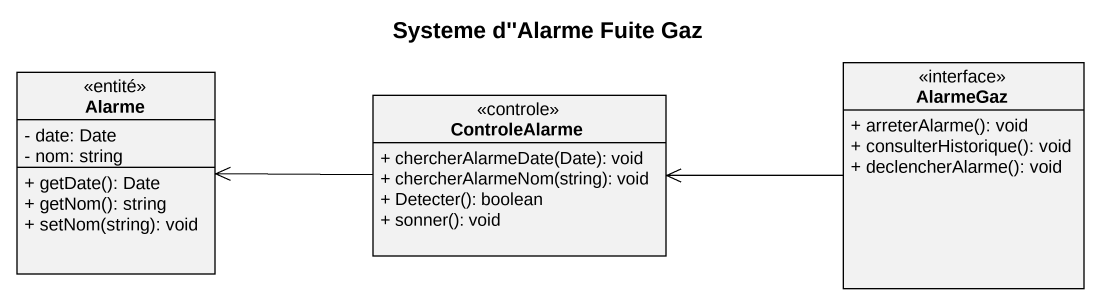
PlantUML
@startuml
title Systeme d''Alarme Fuite Gaz
hide circle
hide empty members
skinparam classAttributeIconSize 0
class AlarmeGaz <<interface>> {
  + arreterAlarme(): void
  + consulterHistorique(): void
  + declencherAlarme(): void
}
class Alarme <<entité>> {
  - date: Date
  - nom: string
  + getDate(): Date
  + getNom(): string
  + setNom(string): void
}
class ControleAlarme <<controle>> {
  + chercherAlarmeDate(Date): void
  + chercherAlarmeNom(string): void
  + Detecter(): boolean
  + sonner(): void
}
AlarmeGaz -left-> ControleAlarme
ControleAlarme -left-> Alarme
@enduml
